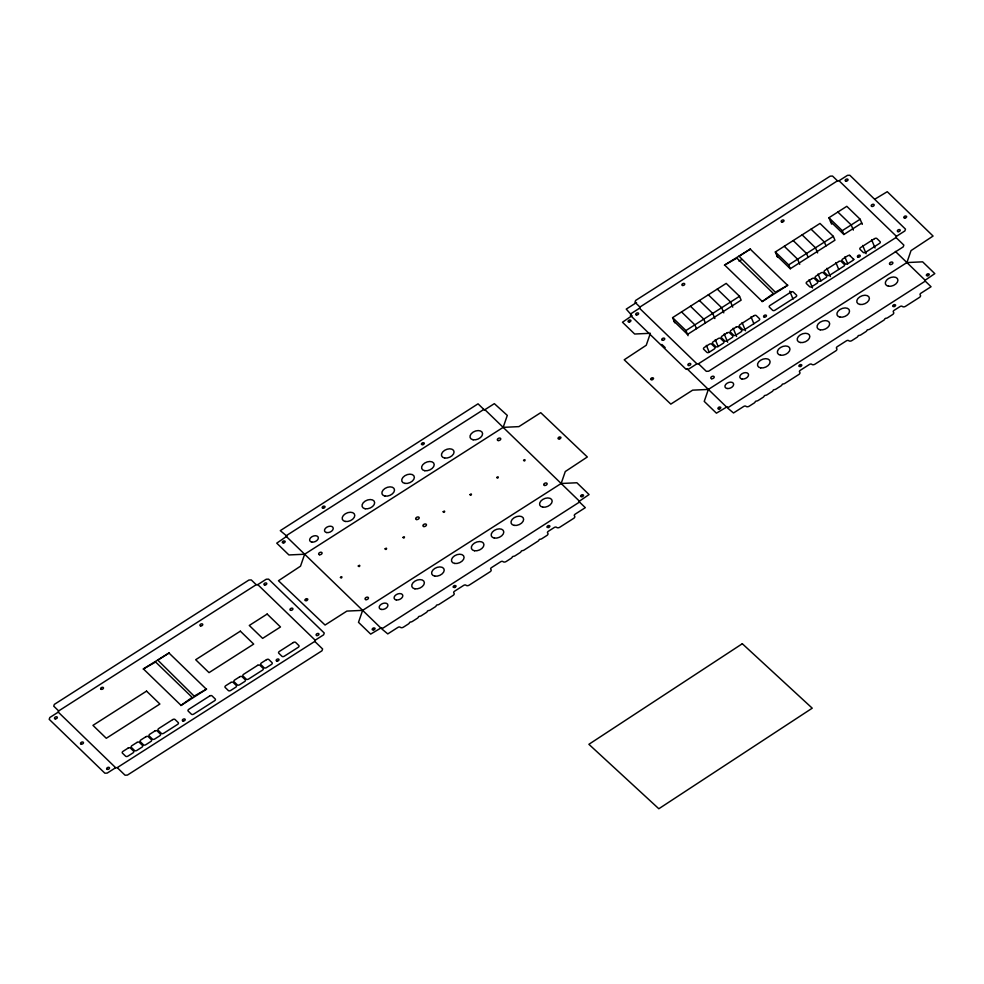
<?xml version="1.0" encoding="UTF-8"?>
<svg xmlns="http://www.w3.org/2000/svg" width="984" height="984" viewBox="0 0 984 984"><rect width="100%" height="100%" fill="white"/><g stroke="black" fill="none" stroke-linecap="round" stroke-linejoin="round"><path stroke-width="1.48" d="M58.253 712.133L58.671 710.928L256.209 584.705L257.783 584.631L266.221 579.244L268.583 579.133L324.24 633.019L323.625 634.815L315.188 640.203L314.769 641.408L117.231 767.631L115.657 767.704L107.219 773.092L104.87 773.203L49.2 719.316L49.815 717.52L58.253 712.133L115.657 767.704M561.151 483.501L565.283 471.533L587.325 456.982L540.733 412.677L518.9 426.626L503.168 427.363L304.646 554.226L300.514 566.181L278.472 580.732L325.064 625.037L346.897 611.089L362.629 610.363L561.151 483.501L576.882 482.763L589.059 494.558L578.924 501.496L585.308 507.67L575.123 514.177A1.808 1.156 -22.6 0 0 574.508 515.96A2.411 1.538 -22.6 0 1 573.684 518.359L559.785 527.24A2.411 1.538 -22.6 0 1 556.636 527.387A1.808 1.156 -22.6 0 0 554.287 527.498L548.322 531.298A1.808 1.156 -22.6 0 0 547.707 533.094A2.411 1.538 -22.6 0 1 546.883 535.481L541.913 538.654A2.411 1.538 -22.6 0 1 539.884 539.22L539.072 539.749A2.411 1.538 -22.6 0 1 537.953 541.188L524.054 550.068A2.411 1.538 -22.6 0 1 522.024 550.646L521.2 551.163A2.411 1.538 -22.6 0 1 520.081 552.614L515.112 555.788A2.411 1.538 -22.6 0 1 513.082 556.354L512.27 556.87A2.411 1.538 -22.6 0 1 511.151 558.322L506.182 561.495A2.411 1.538 -22.6 0 1 503.033 561.643A1.808 1.156 -22.6 0 0 500.684 561.741L491.496 567.608A1.808 1.156 -22.6 0 0 490.881 569.404A2.411 1.538 -22.6 0 1 490.057 571.802L469.208 585.123A2.411 1.538 -22.6 0 1 466.059 585.271A1.808 1.156 -22.6 0 0 463.698 585.369L454.522 591.236A1.808 1.156 -22.6 0 0 453.907 593.032A2.411 1.538 -22.6 0 1 453.071 595.431L439.184 604.311A2.411 1.538 -22.6 0 1 437.154 604.877L436.33 605.394A2.411 1.538 -22.6 0 1 435.211 606.845L430.242 610.019A2.411 1.538 -22.6 0 1 428.212 610.584L427.4 611.113A2.411 1.538 -22.6 0 1 426.269 612.552L421.312 615.726A2.411 1.538 -22.6 0 1 419.282 616.292L418.458 616.82A2.411 1.538 -22.6 0 1 417.339 618.26L412.382 621.433A2.411 1.538 -22.6 0 1 410.353 621.999L409.529 622.528A2.411 1.538 -22.6 0 1 408.409 623.967L403.44 627.14A2.411 1.538 -22.6 0 1 400.303 627.288A1.808 1.156 -22.6 0 0 397.942 627.398L387.77 633.905L381.755 628.887L579.502 502.061M362.629 610.363L358.496 622.318L370.673 634.102L381.386 627.731L381.964 628.284M483.833 409.43L478.039 403.821L280.292 530.647L286.295 535.653L483.833 409.43L484.411 409.996L494.337 403.649L507.301 415.396L503.168 427.363M639.502 308.238L639.92 307.045L837.458 180.822L839.032 180.748L847.47 175.349L849.819 175.25L905.489 229.137L904.874 230.933L896.436 236.32L896.018 237.513L698.48 363.748L696.906 363.822L688.468 369.209L686.106 369.32L630.449 315.433L631.064 313.638L639.502 308.238L696.906 363.822M649.92 334.622L646.254 345.249L624.213 359.8L670.805 404.117L692.638 390.156L708.369 389.43L906.904 262.568L922.623 261.83L934.8 273.626L924.665 280.563L931.048 286.738L920.876 293.244A1.808 1.156 -22.6 0 0 920.249 295.04A2.411 1.538 -22.6 0 1 919.425 297.426L905.526 306.307A2.411 1.538 -22.6 0 1 902.389 306.454A1.808 1.156 -22.6 0 0 900.028 306.565L894.075 310.366A1.808 1.156 -22.6 0 0 893.447 312.162A2.411 1.538 -22.6 0 1 892.623 314.548L887.666 317.721A2.411 1.538 -22.6 0 1 885.637 318.287L884.813 318.816A2.411 1.538 -22.6 0 1 883.694 320.267L869.794 329.148A2.411 1.538 -22.6 0 1 867.765 329.714L866.941 330.23A2.411 1.538 -22.6 0 1 865.822 331.682L860.865 334.855A2.411 1.538 -22.6 0 1 858.835 335.421L858.011 335.938A2.411 1.538 -22.6 0 1 856.892 337.389L851.923 340.562A2.411 1.538 -22.6 0 1 848.774 340.71A1.808 1.156 -22.6 0 0 846.424 340.821L837.236 346.688A1.808 1.156 -22.6 0 0 836.621 348.471A2.411 1.538 -22.6 0 1 835.797 350.87L814.949 364.191A2.411 1.538 -22.6 0 1 811.8 364.338A1.808 1.156 -22.6 0 0 809.451 364.449L800.263 370.316A1.808 1.156 -22.6 0 0 799.648 372.1A2.411 1.538 -22.6 0 1 798.824 374.498L784.924 383.379A2.411 1.538 -22.6 0 1 782.895 383.944L782.071 384.473A2.411 1.538 -22.6 0 1 780.952 385.913L775.982 389.086A2.411 1.538 -22.6 0 1 773.953 389.652L773.141 390.181A2.411 1.538 -22.6 0 1 772.022 391.62L767.053 394.793A2.411 1.538 -22.6 0 1 765.023 395.359L764.199 395.888A2.411 1.538 -22.6 0 1 763.08 397.327L758.123 400.5A2.411 1.538 -22.6 0 1 756.093 401.066L755.269 401.595A2.411 1.538 -22.6 0 1 754.15 403.034L749.181 406.207A2.411 1.538 -22.6 0 1 746.044 406.355A1.808 1.156 -22.6 0 0 743.683 406.466L733.51 412.972L727.496 407.954L925.243 281.129M708.369 389.43L704.236 401.386L716.413 413.169L727.127 406.798L727.705 407.351M906.904 262.568L911.024 250.612L933.066 236.049L887.26 191.708L874.911 199.125M636.562 302.518L626.242 309.111L631.248 314.769M632.122 315.606L622.478 322.235L634.655 334.019L650.387 333.293M739.07 261.215L741.555 259.628M674.729 322.764L672.589 317.635L726.192 283.392L739.538 296.295L741.136 300.145L687.533 334.4L674.188 321.485M777.471 257.119L775.331 251.99L820.004 223.442L833.337 236.357L834.936 240.207L790.275 268.743L776.929 255.84M831.603 224.143L828.934 217.735L846.806 206.32L860.139 219.235L862.279 224.364M672.589 317.635L685.934 330.55L739.538 296.295M775.331 251.99L788.664 264.905L833.337 236.357M828.934 217.735L842.267 230.65L860.139 219.235M830.533 221.584L843.878 234.5L861.738 223.073M709.23 352.223L714.187 349.049A1.808 1.156 -22.6 0 0 714.814 347.254L711.616 344.166A1.808 1.156 -22.6 0 0 709.267 344.277L704.298 347.45A1.808 1.156 -22.6 0 0 703.683 349.234L706.869 352.321A1.808 1.156 -22.6 0 0 709.23 352.223L706.352 345.372M718.16 346.503L723.129 343.342A1.808 1.156 -22.6 0 0 723.744 341.546L720.559 338.459A1.808 1.156 -22.6 0 0 718.197 338.57L713.24 341.743A1.808 1.156 -22.6 0 0 712.613 343.527L715.798 346.614A1.808 1.156 -22.6 0 0 718.16 346.503L715.282 339.664M820.902 280.858L825.871 277.685A1.808 1.156 -22.6 0 0 826.486 275.889L823.301 272.802A1.808 1.156 -22.6 0 0 820.939 272.912L815.97 276.086A1.808 1.156 -22.6 0 0 815.355 277.882L818.54 280.969A1.808 1.156 -22.6 0 0 820.902 280.858L818.024 274.007M304.646 554.226L288.915 554.951L276.738 543.156L286.873 536.218L286.295 535.653M839.032 180.748L896.436 236.32M837.458 180.822L832.525 176.05L830.164 176.161L635.602 300.477L634.987 302.272L639.92 307.045M896.018 237.513L903.841 245.102L903.226 246.886L708.664 371.214L706.303 371.325L698.48 363.748M895.391 251.424L925.169 280.243M837.864 212.027L851.209 224.942L853.337 230.072M849.536 255.287L853.952 259.567M811.062 229.149L824.408 242.064L826.006 245.914M802.132 234.868L815.465 247.771L817.606 252.9M793.202 240.576L806.536 253.478L808.135 257.328M784.26 246.283L797.606 259.198L799.734 264.327M750.239 249.137L787.348 285.065M724.925 265.311L762.034 301.239M717.262 289.099L730.595 302.014L732.736 307.143M708.332 294.806L721.666 307.721L723.793 312.851M699.39 300.514L712.736 313.429L714.864 318.558M690.461 306.221L703.794 319.136L705.393 322.986M681.531 311.928L694.864 324.843L696.463 328.693M661.888 344.425L665.172 347.61M687.029 368.766L726.635 407.105M484.903 409.676L579.416 501.176M286.381 536.538L380.894 628.038M257.783 584.631L315.188 640.203M256.209 584.705L251.277 579.933L248.915 580.043L54.366 704.372L53.739 706.155L58.671 710.928M314.769 641.408L322.604 648.985L321.977 650.781L127.416 775.097L125.054 775.207L117.231 767.631M168.99 653.019L206.099 688.948M143.676 669.194L180.785 705.122M871.627 239.752L875.059 247.993M862.697 245.459L866.117 253.712M842.267 230.65L843.878 234.5M844.826 256.885L847.679 263.749M835.896 262.593L838.749 269.456M826.954 268.3L830.385 276.541M809.094 279.714L812.513 287.955M788.664 264.905L790.275 268.743M789.721 291.104L793.055 299.124M751.013 316.823L753.879 323.699M742.084 322.531L745.515 330.772M733.154 328.238L736.586 336.479M724.212 333.945L727.643 342.198M685.934 330.55L688.062 335.679M853.288 258.767A1.808 1.156 -22.6 0 1 852.673 260.563L847.704 263.737A1.808 1.156 -22.6 0 1 845.342 263.835L842.156 260.748A1.808 1.156 -22.6 0 1 842.771 258.964L847.741 255.791A1.808 1.156 -22.6 0 1 850.102 255.68M340.439 577.411C341.891 579.638 342.887 574.963 340.439 577.411M358.299 565.997C359.763 568.211 360.759 563.537 358.299 565.997M385.101 548.875C386.564 551.089 387.561 546.415 385.101 548.875M402.973 537.448C404.424 539.675 405.42 535.001 402.973 537.448M443.181 511.766C444.633 513.98 445.629 509.306 443.181 511.766M469.983 494.632C471.434 496.846 472.369 492.221 469.983 494.632M496.785 477.511C498.236 479.725 499.232 475.051 496.785 477.511M523.586 460.389C525.038 462.603 526.034 457.929 523.586 460.389M157.821 660.153L194.143 696.119L206.64 689.071L180.822 705.565L192.163 697.385L155.632 662.023L143.135 669.071L169.236 652.859L157.821 660.153M283.564 542.467L283.367 543.008A1.501 0.959 -22.6 0 0 284.462 542.651L285.126 541.889A1.501 0.959 -22.6 0 0 284.979 541.163L284.093 540.893A1.501 0.959 -22.6 0 0 283.011 541.249L282.346 542.024A1.501 0.959 -22.6 0 0 282.494 542.75L283.564 542.467M323.416 507.67L323.232 508.224A1.501 0.959 -22.6 0 0 324.326 507.867L324.991 507.092A1.501 0.959 -22.6 0 0 324.843 506.366L323.957 506.108A1.501 0.959 -22.6 0 0 322.875 506.465L322.211 507.227A1.501 0.959 -22.6 0 0 322.358 507.953L323.416 507.67M306.159 600.24L305.975 600.793A1.501 0.959 -22.6 0 0 307.057 600.437L307.721 599.674A1.501 0.959 -22.6 0 0 307.574 598.936L306.7 598.678A1.501 0.959 -22.6 0 0 305.606 599.035L304.942 599.797A1.501 0.959 -22.6 0 0 305.089 600.523L306.159 600.24M422.689 444.239L422.493 444.793A1.501 0.959 -22.6 0 0 423.587 444.436L424.252 443.661A1.501 0.959 -22.6 0 0 424.104 442.935L423.231 442.677A1.501 0.959 -22.6 0 0 422.136 443.034L421.472 443.796A1.501 0.959 -22.6 0 0 421.619 444.522L422.689 444.239M373.428 629.477L373.243 630.031A1.501 0.959 -22.6 0 0 374.326 629.674L375.002 628.899A1.501 0.959 -22.6 0 0 374.842 628.173L373.969 627.915A1.501 0.959 -22.6 0 0 372.887 628.272L372.223 629.034A1.501 0.959 -22.6 0 0 372.37 629.76L373.428 629.477M454.423 587.042L454.239 587.583A1.501 0.959 -22.6 0 0 455.321 587.239L455.986 586.464A1.501 0.959 -22.6 0 0 455.838 585.738L454.965 585.48A1.501 0.959 -22.6 0 0 453.87 585.824L453.206 586.599A1.501 0.959 -22.6 0 0 453.353 587.325L454.423 587.042M559.293 438.495L559.096 439.036A1.501 0.959 -22.6 0 0 560.191 438.679L560.855 437.917A1.501 0.959 -22.6 0 0 560.708 437.191L559.822 436.921A1.501 0.959 -22.6 0 0 558.74 437.277L558.076 438.052A1.501 0.959 -22.6 0 0 558.223 438.778L559.293 438.495M548.236 527.092L548.039 527.645A1.501 0.959 -22.6 0 0 549.134 527.289L549.798 526.526A1.501 0.959 -22.6 0 0 549.65 525.8L548.764 525.53A1.501 0.959 -22.6 0 0 547.682 525.886L547.018 526.649A1.501 0.959 -22.6 0 0 547.166 527.387L548.236 527.092M629.305 321.534L629.108 322.076A1.501 0.959 -22.6 0 0 630.203 321.719L630.867 320.956A1.501 0.959 -22.6 0 0 630.719 320.231L629.846 319.96A1.501 0.959 -22.6 0 0 628.751 320.317L628.087 321.091A1.501 0.959 -22.6 0 0 628.235 321.817L629.305 321.534M581.888 496.268L581.704 496.822A1.501 0.959 -22.6 0 0 582.786 496.465L583.451 495.702A1.501 0.959 -22.6 0 0 583.303 494.964L582.43 494.706A1.501 0.959 -22.6 0 0 581.335 495.063L580.671 495.825A1.501 0.959 -22.6 0 0 580.818 496.551L581.888 496.268M651.9 379.307L651.716 379.861A1.501 0.959 -22.6 0 0 652.798 379.504L653.462 378.742A1.501 0.959 -22.6 0 0 653.314 378.004L652.441 377.745A1.501 0.959 -22.6 0 0 651.359 378.102L650.682 378.865A1.501 0.959 -22.6 0 0 650.842 379.59L651.9 379.307M739.07 256.27L775.392 292.236L787.889 285.188L762.071 301.67L773.412 293.503L736.881 258.14L724.384 265.188L750.484 248.977L739.07 256.27M719.169 408.544L718.984 409.098A1.501 0.959 -22.6 0 0 720.079 408.741L720.743 407.966A1.501 0.959 -22.6 0 0 720.596 407.241L719.71 406.982A1.501 0.959 -22.6 0 0 718.627 407.339L717.963 408.102A1.501 0.959 -22.6 0 0 718.111 408.827L719.169 408.544M800.164 366.109L799.98 366.663A1.501 0.959 -22.6 0 0 801.062 366.306L801.726 365.531A1.501 0.959 -22.6 0 0 801.579 364.806L800.705 364.547A1.501 0.959 -22.6 0 0 799.611 364.904L798.946 365.667A1.501 0.959 -22.6 0 0 799.106 366.392L800.164 366.109M905.034 217.562L904.837 218.104A1.501 0.959 -22.6 0 0 905.932 217.759L906.596 216.984A1.501 0.959 -22.6 0 0 906.449 216.259L905.575 216A1.501 0.959 -22.6 0 0 904.481 216.345L903.816 217.12A1.501 0.959 -22.6 0 0 903.964 217.845L905.034 217.562M893.976 306.159L893.779 306.713A1.501 0.959 -22.6 0 0 894.874 306.356L895.538 305.594A1.501 0.959 -22.6 0 0 895.391 304.868L894.518 304.597A1.501 0.959 -22.6 0 0 893.423 304.954L892.759 305.716A1.501 0.959 -22.6 0 0 892.906 306.454L893.976 306.159M927.629 275.335L927.445 275.889A1.501 0.959 -22.6 0 0 928.527 275.532L929.191 274.77A1.501 0.959 -22.6 0 0 929.044 274.032L928.17 273.773A1.501 0.959 -22.6 0 0 927.088 274.13L926.411 274.893A1.501 0.959 -22.6 0 0 926.571 275.618L927.629 275.335M742.305 643.733L588.887 744.31L658.825 808.75L812.231 708.185L742.305 643.733M146.555 691.125L92.951 725.368L106.284 738.283L159.888 704.027L146.555 691.125M240.354 631.174L195.681 659.723L209.026 672.638L253.688 644.089L240.354 631.174M267.156 614.053L249.284 625.467L262.63 638.382L280.489 626.968L267.156 614.053M727.127 332.863L722.17 336.024A1.808 1.156 -22.6 0 0 721.555 337.819L724.741 340.907A1.808 1.156 -22.6 0 0 727.102 340.796L732.059 337.623A1.808 1.156 -22.6 0 0 732.674 335.839L729.488 332.752A1.808 1.156 -22.6 0 0 727.127 332.863M736.069 327.143L731.1 330.317A1.808 1.156 -22.6 0 0 730.485 332.112L733.67 335.2A1.808 1.156 -22.6 0 0 736.032 335.089L740.989 331.916A1.808 1.156 -22.6 0 0 741.616 330.132L738.418 327.045A1.808 1.156 -22.6 0 0 736.069 327.143M753.929 315.729L740.042 324.609A1.808 1.156 -22.6 0 0 739.414 326.405L742.6 329.492A1.808 1.156 -22.6 0 0 744.962 329.382L758.861 320.501A1.808 1.156 -22.6 0 0 759.476 318.705L756.29 315.618A1.808 1.156 -22.6 0 0 753.929 315.729M790.915 292.1L770.066 305.421A1.808 1.156 -22.6 0 0 769.439 307.217L772.637 310.304A1.808 1.156 -22.6 0 0 774.998 310.194L795.835 296.873A1.808 1.156 -22.6 0 0 796.462 295.077L793.264 291.99A1.808 1.156 -22.6 0 0 790.915 292.1M812.009 278.62L807.04 281.793A1.808 1.156 -22.6 0 0 806.425 283.589L809.611 286.676A1.808 1.156 -22.6 0 0 811.972 286.565L816.929 283.392A1.808 1.156 -22.6 0 0 817.556 281.596L814.358 278.509A1.808 1.156 -22.6 0 0 812.009 278.62M838.811 261.498L824.912 270.379A1.808 1.156 -22.6 0 0 824.284 272.174L827.482 275.262A1.808 1.156 -22.6 0 0 829.832 275.151L843.731 266.27A1.808 1.156 -22.6 0 0 844.358 264.475L841.16 261.387A1.808 1.156 -22.6 0 0 838.811 261.498M874.542 238.657L860.643 247.537A1.808 1.156 -22.6 0 0 860.028 249.333L863.214 252.421A1.808 1.156 -22.6 0 0 865.576 252.31L879.475 243.429A1.808 1.156 -22.6 0 0 880.09 241.633L876.904 238.546A1.808 1.156 -22.6 0 0 874.542 238.657M128.018 748.16L123.049 751.333A1.808 1.156 -22.6 0 0 122.434 753.129L125.62 756.216A1.808 1.156 -22.6 0 0 127.981 756.106L132.951 752.932A1.808 1.156 -22.6 0 0 133.566 751.136L130.38 748.049A1.808 1.156 -22.6 0 0 128.018 748.16M136.948 742.453L131.991 745.626A1.808 1.156 -22.6 0 0 131.364 747.422L134.562 750.509A1.808 1.156 -22.6 0 0 136.911 750.398L141.88 747.225A1.808 1.156 -22.6 0 0 142.495 745.429L139.31 742.342A1.808 1.156 -22.6 0 0 136.948 742.453M145.89 736.745L140.921 739.919A1.808 1.156 -22.6 0 0 140.306 741.702L143.492 744.79A1.808 1.156 -22.6 0 0 145.853 744.691L150.81 741.518A1.808 1.156 -22.6 0 0 151.438 739.722L148.24 736.635A1.808 1.156 -22.6 0 0 145.89 736.745M154.82 731.038L149.851 734.199A1.808 1.156 -22.6 0 0 149.236 735.995L152.422 739.082A1.808 1.156 -22.6 0 0 154.783 738.972L159.752 735.811A1.808 1.156 -22.6 0 0 160.367 734.015L157.182 730.928A1.808 1.156 -22.6 0 0 154.82 731.038M172.692 719.611L158.793 728.492A1.808 1.156 -22.6 0 0 158.166 730.288L161.364 733.375A1.808 1.156 -22.6 0 0 163.713 733.264L177.612 724.384A1.808 1.156 -22.6 0 0 178.239 722.588L175.041 719.501A1.808 1.156 -22.6 0 0 172.692 719.611M209.666 695.983L188.817 709.304A1.808 1.156 -22.6 0 0 188.202 711.1L191.388 714.187A1.808 1.156 -22.6 0 0 193.75 714.076L214.586 700.756A1.808 1.156 -22.6 0 0 215.213 698.96L212.027 695.872A1.808 1.156 -22.6 0 0 209.666 695.983M230.76 682.502L225.791 685.676A1.808 1.156 -22.6 0 0 225.176 687.472L228.362 690.559A1.808 1.156 -22.6 0 0 230.723 690.448L235.68 687.275A1.808 1.156 -22.6 0 0 236.308 685.491L233.122 682.404A1.808 1.156 -22.6 0 0 230.76 682.502M239.69 676.795L234.733 679.969A1.808 1.156 -22.6 0 0 234.106 681.764L237.292 684.852A1.808 1.156 -22.6 0 0 239.653 684.741L244.622 681.568A1.808 1.156 -22.6 0 0 245.237 679.772L242.052 676.684A1.808 1.156 -22.6 0 0 239.69 676.795M257.562 665.381L243.663 674.261A1.808 1.156 -22.6 0 0 243.048 676.057L246.234 679.144A1.808 1.156 -22.6 0 0 248.595 679.034L262.482 670.153A1.808 1.156 -22.6 0 0 263.109 668.357L259.924 665.27A1.808 1.156 -22.6 0 0 257.562 665.381M266.492 659.674L261.535 662.847A1.808 1.156 -22.6 0 0 260.908 664.643L264.093 667.73A1.808 1.156 -22.6 0 0 266.455 667.619L271.424 664.446A1.808 1.156 -22.6 0 0 272.039 662.65L268.853 659.563A1.808 1.156 -22.6 0 0 266.492 659.674M293.293 642.552L279.394 651.433A1.808 1.156 -22.6 0 0 278.779 653.216L281.965 656.303A1.808 1.156 -22.6 0 0 284.327 656.193L298.226 647.312A1.808 1.156 -22.6 0 0 298.841 645.529L295.655 642.441A1.808 1.156 -22.6 0 0 293.293 642.552M416.564 519.54A1.87 1.193 -22.6 0 0 419.221 517.83A1.87 1.193 -22.6 0 0 416.539 517.387A1.87 1.193 -22.6 0 0 416.564 519.54M423.809 526.551A1.87 1.193 -22.6 0 0 426.478 524.853A1.87 1.193 -22.6 0 0 423.796 524.398A1.87 1.193 -22.6 0 0 423.809 526.551M473.144 439.786A6.617 4.231 -22.6 0 0 482.603 433.747A6.617 4.231 -22.6 0 0 473.095 432.136A6.617 4.231 -22.6 0 0 473.144 439.786M365.199 508.765A6.617 4.231 -22.6 0 0 374.658 502.726A6.617 4.231 -22.6 0 0 365.138 501.114A6.617 4.231 -22.6 0 0 365.199 508.765M404.904 483.402A6.617 4.231 -22.6 0 0 414.362 477.351A6.617 4.231 -22.6 0 0 404.842 475.739A6.617 4.231 -22.6 0 0 404.904 483.402M385.052 496.084A6.617 4.231 -22.6 0 0 394.51 490.044A6.617 4.231 -22.6 0 0 384.99 488.433A6.617 4.231 -22.6 0 0 385.052 496.084M424.756 470.709A6.617 4.231 -22.6 0 0 434.215 464.669A6.617 4.231 -22.6 0 0 424.694 463.058A6.617 4.231 -22.6 0 0 424.756 470.709M444.608 458.027A6.617 4.231 -22.6 0 0 454.067 451.988A6.617 4.231 -22.6 0 0 444.559 450.377A6.617 4.231 -22.6 0 0 444.608 458.027M345.347 521.458A6.617 4.231 -22.6 0 0 354.793 515.419A6.617 4.231 -22.6 0 0 345.286 513.808A6.617 4.231 -22.6 0 0 345.347 521.458M311.817 542.086A4.576 2.915 -22.6 0 0 318.349 537.916A4.576 2.915 -22.6 0 0 311.78 536.797A4.576 2.915 -22.6 0 0 311.817 542.086M326.713 532.578A4.576 2.915 -22.6 0 0 333.244 528.396A4.576 2.915 -22.6 0 0 326.663 527.289A4.576 2.915 -22.6 0 0 326.713 532.578M498.187 440.561A1.808 1.156 -22.6 0 0 500.77 438.913A1.808 1.156 -22.6 0 0 498.175 438.47A1.808 1.156 -22.6 0 0 498.187 440.561M365.9 599.65A1.808 1.156 -22.6 0 0 368.483 598.001A1.808 1.156 -22.6 0 0 365.888 597.559A1.808 1.156 -22.6 0 0 365.9 599.65M319.517 554.742A1.808 1.156 -22.6 0 0 322.088 553.094A1.808 1.156 -22.6 0 0 319.493 552.651A1.808 1.156 -22.6 0 0 319.517 554.742M544.582 485.469A1.808 1.156 -22.6 0 0 547.153 483.821A1.808 1.156 -22.6 0 0 544.558 483.378A1.808 1.156 -22.6 0 0 544.582 485.469M454.633 563.451A6.617 4.231 -22.6 0 0 464.091 557.411A6.617 4.231 -22.6 0 0 454.571 555.8A6.617 4.231 -22.6 0 0 454.633 563.451M474.485 550.757A6.617 4.231 -22.6 0 0 483.943 544.718A6.617 4.231 -22.6 0 0 474.423 543.106A6.617 4.231 -22.6 0 0 474.485 550.757M494.337 538.076A6.617 4.231 -22.6 0 0 503.796 532.037A6.617 4.231 -22.6 0 0 494.276 530.425A6.617 4.231 -22.6 0 0 494.337 538.076M414.928 588.826A6.617 4.231 -22.6 0 0 424.375 582.774A6.617 4.231 -22.6 0 0 414.867 581.163A6.617 4.231 -22.6 0 0 414.928 588.826M434.78 576.132A6.617 4.231 -22.6 0 0 444.227 570.093A6.617 4.231 -22.6 0 0 434.719 568.481A6.617 4.231 -22.6 0 0 434.78 576.132M514.189 525.394A6.617 4.231 -22.6 0 0 523.648 519.343A6.617 4.231 -22.6 0 0 514.128 517.732A6.617 4.231 -22.6 0 0 514.189 525.394M381.398 609.453A4.576 2.915 -22.6 0 0 387.93 605.283A4.576 2.915 -22.6 0 0 381.362 604.164A4.576 2.915 -22.6 0 0 381.398 609.453M542.725 507.154A6.617 4.231 -22.6 0 0 552.184 501.114A6.617 4.231 -22.6 0 0 542.676 499.503A6.617 4.231 -22.6 0 0 542.725 507.154M396.281 599.933A4.576 2.915 -22.6 0 0 402.825 595.763A4.576 2.915 -22.6 0 0 396.244 594.656A4.576 2.915 -22.6 0 0 396.281 599.933M264.647 585.025A1.501 0.959 -22.6 0 0 266.787 583.647A1.501 0.959 -22.6 0 0 264.635 583.278A1.501 0.959 -22.6 0 0 264.647 585.025M55.19 718.861A1.501 0.959 -22.6 0 0 57.343 717.496A1.501 0.959 -22.6 0 0 55.178 717.127A1.501 0.959 -22.6 0 0 55.19 718.861M107.379 769.39A1.501 0.959 -22.6 0 0 109.519 768.012A1.501 0.959 -22.6 0 0 107.367 767.643A1.501 0.959 -22.6 0 0 107.379 769.39M316.823 635.553A1.501 0.959 -22.6 0 0 318.976 634.176A1.501 0.959 -22.6 0 0 316.811 633.807A1.501 0.959 -22.6 0 0 316.823 635.553M101.352 689.366A1.501 0.959 -22.6 0 0 103.492 688A1.501 0.959 -22.6 0 0 101.34 687.631A1.501 0.959 -22.6 0 0 101.352 689.366M183.061 721.026A1.501 0.959 -22.6 0 0 185.213 719.648A1.501 0.959 -22.6 0 0 183.049 719.279A1.501 0.959 -22.6 0 0 183.061 721.026M200.613 625.935A1.501 0.959 -22.6 0 0 202.766 624.557A1.501 0.959 -22.6 0 0 200.601 624.2A1.501 0.959 -22.6 0 0 200.613 625.935M276.873 661.076A1.501 0.959 -22.6 0 0 279.025 659.711A1.501 0.959 -22.6 0 0 276.861 659.341A1.501 0.959 -22.6 0 0 276.873 661.076M290.71 610.326A1.562 0.996 -22.6 0 0 292.937 608.899A1.562 0.996 -22.6 0 0 290.686 608.518A1.562 0.996 -22.6 0 0 290.71 610.326M81.254 744.162A1.562 0.996 -22.6 0 0 83.492 742.736A1.562 0.996 -22.6 0 0 81.242 742.354A1.562 0.996 -22.6 0 0 81.254 744.162M800.373 342.518A6.617 4.231 -22.6 0 0 809.832 336.479A6.617 4.231 -22.6 0 0 800.312 334.868A6.617 4.231 -22.6 0 0 800.373 342.518M820.226 329.837A6.617 4.231 -22.6 0 0 829.684 323.785A6.617 4.231 -22.6 0 0 820.164 322.174A6.617 4.231 -22.6 0 0 820.226 329.837M840.078 317.143A6.617 4.231 -22.6 0 0 849.536 311.104A6.617 4.231 -22.6 0 0 840.016 309.493A6.617 4.231 -22.6 0 0 840.078 317.143M760.669 367.893A6.617 4.231 -22.6 0 0 770.115 361.841A6.617 4.231 -22.6 0 0 760.607 360.242A6.617 4.231 -22.6 0 0 760.669 367.893M780.521 355.199A6.617 4.231 -22.6 0 0 789.98 349.16A6.617 4.231 -22.6 0 0 780.46 347.549A6.617 4.231 -22.6 0 0 780.521 355.199M859.93 304.462A6.617 4.231 -22.6 0 0 869.389 298.41A6.617 4.231 -22.6 0 0 859.881 296.811A6.617 4.231 -22.6 0 0 859.93 304.462M727.139 388.52A4.576 2.915 -22.6 0 0 733.67 384.35A4.576 2.915 -22.6 0 0 727.102 383.231A4.576 2.915 -22.6 0 0 727.139 388.52M888.466 286.221A6.617 4.231 -22.6 0 0 897.925 280.182A6.617 4.231 -22.6 0 0 888.417 278.57A6.617 4.231 -22.6 0 0 888.466 286.221M742.034 379.012A4.576 2.915 -22.6 0 0 748.566 374.83A4.576 2.915 -22.6 0 0 741.985 373.723A4.576 2.915 -22.6 0 0 742.034 379.012M890.323 264.536A1.808 1.156 -22.6 0 0 892.894 262.888A1.808 1.156 -22.6 0 0 890.299 262.457A1.808 1.156 -22.6 0 0 890.323 264.536M711.641 378.717A1.808 1.156 -22.6 0 0 714.224 377.069A1.808 1.156 -22.6 0 0 711.629 376.626A1.808 1.156 -22.6 0 0 711.641 378.717M845.883 181.142A1.501 0.959 -22.6 0 0 848.036 179.764A1.501 0.959 -22.6 0 0 845.871 179.395A1.501 0.959 -22.6 0 0 845.883 181.142M636.439 314.978A1.501 0.959 -22.6 0 0 638.591 313.601A1.501 0.959 -22.6 0 0 636.427 313.244A1.501 0.959 -22.6 0 0 636.439 314.978M688.628 365.507A1.501 0.959 -22.6 0 0 690.768 364.129A1.501 0.959 -22.6 0 0 688.603 363.76A1.501 0.959 -22.6 0 0 688.628 365.507M898.072 231.658A1.501 0.959 -22.6 0 0 900.225 230.293A1.501 0.959 -22.6 0 0 898.06 229.924A1.501 0.959 -22.6 0 0 898.072 231.658M764.31 317.131A1.501 0.959 -22.6 0 0 766.462 315.766A1.501 0.959 -22.6 0 0 764.297 315.397A1.501 0.959 -22.6 0 0 764.31 317.131M682.601 285.483A1.501 0.959 -22.6 0 0 684.741 284.105A1.501 0.959 -22.6 0 0 682.589 283.749A1.501 0.959 -22.6 0 0 682.601 285.483M781.862 222.052A1.501 0.959 -22.6 0 0 784.014 220.674A1.501 0.959 -22.6 0 0 781.849 220.318A1.501 0.959 -22.6 0 0 781.862 222.052M858.122 257.193A1.501 0.959 -22.6 0 0 860.262 255.815A1.501 0.959 -22.6 0 0 858.109 255.459A1.501 0.959 -22.6 0 0 858.122 257.193M662.503 340.279A1.562 0.996 -22.6 0 0 664.741 338.853A1.562 0.996 -22.6 0 0 662.49 338.471A1.562 0.996 -22.6 0 0 662.503 340.279M871.947 206.443A1.562 0.996 -22.6 0 0 874.186 205.016A1.562 0.996 -22.6 0 0 871.935 204.635A1.562 0.996 -22.6 0 0 871.947 206.443"/></g></svg>
